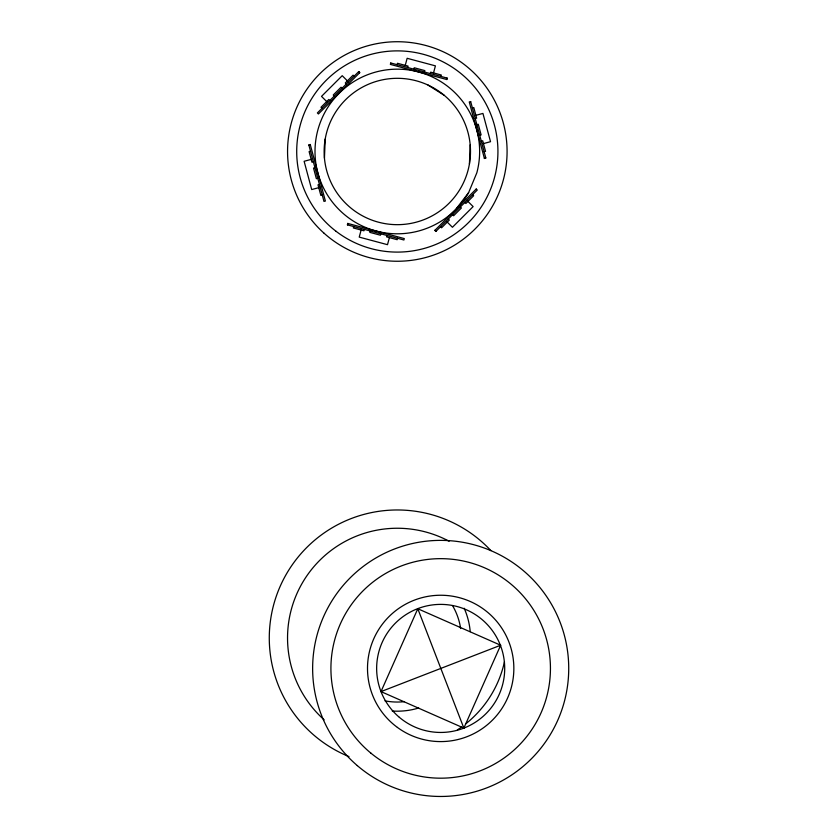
<?xml version="1.0" encoding="UTF-8"?>
<svg xmlns="http://www.w3.org/2000/svg" width="838" height="838" viewBox="0 0 838 838"><rect width="100%" height="100%" fill="white"/><g stroke="black" fill="none" stroke-linecap="round" stroke-linejoin="round"><path stroke-width="1.26" d="M324.453 158.12L325.217 139.035M469.427 163.944A73.168 73.168 0 0 0 372.051 82.815A73.168 73.168 0 0 0 350.483 207.709A73.168 73.168 0 0 0 469.427 163.944L470.191 144.859M347.634 224.909L348.011 223.495M353.73 226.543L353.353 227.957L363.954 230.796L364.331 229.382M397.097 64.694L397.474 63.279L408.075 66.118L407.697 67.532M361.503 228.627L359.23 237.112L387.502 244.686L389.45 237.416M405.194 65.563L407.142 58.293L435.414 65.867L433.466 73.136M370.197 230.963L369.82 232.367L380.421 235.216L380.798 233.802M413.846 69.177L414.223 67.763L424.824 70.602L424.447 72.016M386.947 235.447L386.569 236.861L397.17 239.699L397.547 238.285M430.313 73.587L430.69 72.173L441.301 75.022L440.914 76.436M446.633 79.474L447.01 78.06M468.61 192.646L476.832 172.796A82.323 82.323 0 0 0 390.152 69.481A82.323 82.323 0 0 0 322.714 186.277A82.323 82.323 0 0 0 455.526 209.699L468.61 192.646A82.323 82.323 0 0 1 457.286 207.887M380.997 691.601L417.795 608.744L500.653 645.239L463.854 728.107L380.997 691.601L500.653 645.239M308.887 145.142L310.301 144.764M310.521 151.238L309.107 151.615L311.956 162.216L313.37 161.839M472.381 107.924L473.795 107.547L476.633 118.148L475.219 118.525M311.401 159.335L304.121 161.284L311.705 189.556L320.179 187.283M475.67 115.372L482.939 113.423L490.523 141.695L483.254 143.644M314.941 167.705L313.527 168.082L316.366 178.683L317.78 178.305M476.864 124.673L478.278 124.296L481.117 134.897L479.713 135.274M319.425 184.454L318.011 184.831L320.849 195.432L322.263 195.055M481.284 141.14L482.698 140.763L485.537 151.364L484.123 151.741M484.343 158.214L485.757 157.837M428.019 85.067L444.161 95.27M358.58 71.743L359.617 72.78M354.118 76.206L353.081 75.169L345.319 82.931L346.356 83.968M472.601 194.688L473.638 195.725L465.876 203.487L464.849 202.45M348.43 81.894L342.218 75.692L321.52 96.38L326.841 101.702M466.913 200.387L473.124 206.588L452.426 227.287L447.104 221.965M342.061 88.262L341.024 87.225L333.262 94.987L334.299 96.024M460.345 206.955L461.382 207.992L453.62 215.754L452.583 214.717M329.805 100.529L328.768 99.492L321.006 107.254L322.043 108.28M448.288 219.011L449.325 220.048L441.563 227.81L440.526 226.773M435.037 230.199L436.064 231.236M463.854 728.107L417.795 608.744M348.975 756.588A128.057 128.057 0 0 1 291.886 565.357A128.057 128.057 0 0 1 490.921 550.629M418.696 707.995A73.168 73.168 0 0 1 392.236 711.012M464.168 608.241A73.168 73.168 0 0 1 470.223 631.653M404.272 701.668A64.023 64.023 0 0 1 384.998 700.851M452.51 605.549A64.023 64.023 0 0 1 460.638 628.531M504.486 661.748A109.757 109.757 0 0 1 465.855 723.76M461.686 726.923A109.757 109.757 0 0 1 457.412 729.867M324.149 719.832A109.757 109.757 0 0 1 449.126 541.254M347.749 223.432L347.361 224.846L403.906 239.993L404.293 238.579L347.749 223.432M390.738 62.986L390.361 64.4L446.905 79.547L447.283 78.133L390.738 62.986M358.779 71.544L317.382 112.941L318.419 113.978L359.806 72.581L358.779 71.544M476.225 189L434.838 230.398L435.865 231.424L477.262 190.037L476.225 189M310.238 144.492L308.824 144.869L323.971 201.413L325.385 201.036L310.238 144.492M470.673 101.555L469.259 101.943L484.416 158.487L485.831 158.099L470.673 101.555M324.149 233.299A109.757 109.757 0 0 0 504.759 173.948A109.757 109.757 0 0 0 363.064 47.211A109.757 109.757 0 0 0 324.149 233.299M336.069 231.309A100.612 100.612 0 0 0 497.07 164.625A100.612 100.612 0 0 0 358.821 58.534A100.612 100.612 0 0 0 336.069 231.309M357.302 765.607A128.057 128.057 0 0 0 566.53 692.031A128.057 128.057 0 0 0 398.197 547.623A128.057 128.057 0 0 0 357.302 765.607M397.411 727.426A73.168 73.168 0 0 0 513.411 676.392A73.168 73.168 0 0 0 411.207 601.443A73.168 73.168 0 0 0 397.411 727.426M399.38 717.349A64.023 64.023 0 0 0 503.701 679.723A64.023 64.023 0 0 0 418.958 608.189A64.023 64.023 0 0 0 399.38 717.349M370.951 753.184A109.757 109.757 0 0 0 548.953 686.427A109.757 109.757 0 0 0 402.135 565.65A109.757 109.757 0 0 0 370.951 753.184"/></g></svg>
